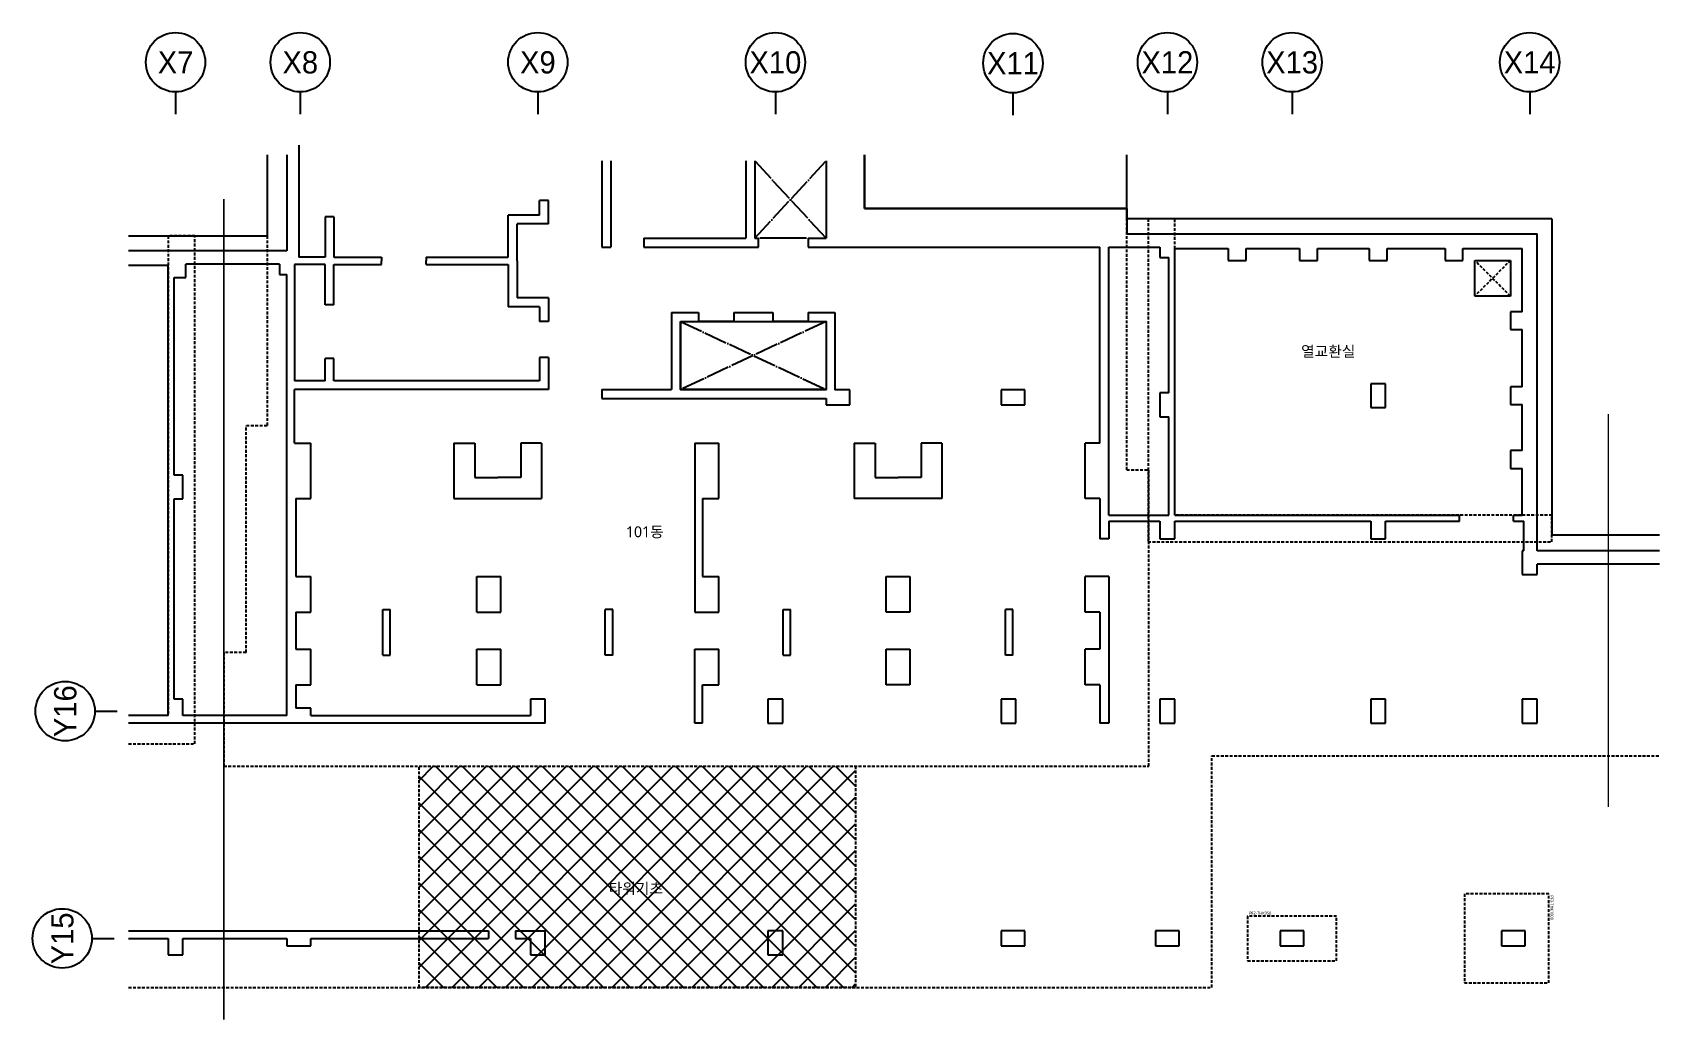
# Model space of a CAD drawing. Header units: millimetres. Extents: x 321717 to 696608, y -514806 to -16026.
# Drawn here: x 324197 to 378984, y -332073 to -298812 of the extents above; entities that cross this region are included whole.
import ezdxf
from ezdxf.enums import TextEntityAlignment as Align

# ---------------------------------------------------------------- set-up
doc = ezdxf.new("R2010")
doc.units = ezdxf.units.MM
doc.header["$LTSCALE"] = 65
doc.linetypes.add('XS-기초$0$DDOT', pattern=[14, 12, -1, 0, -1])
doc.linetypes.add('XS-기초$0$HID', pattern=[2.3, 1.5, -0.8])
for name, color, linetype in [('BUB', 7, 'Continuous'), ('XS-기초$0$EL7', 7, 'Continuous'), ('XS-기초$0$MAT', 3, 'XS-기초$0$HID'), ('XS-기초$0$OPEN', 9, 'XS-기초$0$DDOT'), ('XS-기초$0$PILE-P', 4, 'XS-기초$0$HID'), ('XS-기초$0$WALL', 11, 'Continuous'), ('XS-기초$0$기초꺽임', 4, 'XS-기초$0$HID'), ('XS-기초$0$기초연단', 3, 'Continuous'), ('XS-기초$0$집수정', 21, 'Continuous'), ('XS-기초$0$하부보강', 7, 'XS-기초$0$HID'), ('기초꺽임', 7, 'Continuous')]:
    doc.layers.add(name, color=color, linetype=linetype)
doc.layers.add('TEXT', color=3, linetype='Continuous', lineweight=9)
doc.layers.add('XTITLE', color=22, linetype='Continuous', lineweight=0)
doc.layers.add('XS-기초$0$DEFPOINT', color=144, linetype='Continuous', plot=False)
doc.styles.add('XS-기초$0$맑은고딕', font='malgun_0.ttf')
doc.styles.add('돋움', font='malgun_0.ttf')
doc.styles.add('돋음', font='Dotum.ttf')

# ---------------------------------------------------------------- blocks, each defined once
blk = doc.blocks.new('XS-기초$0$PF3')
at = {"layer": 'XS-기초$0$MAT', "linetype": 'XS-기초$0$HID'}
blk.add_lwpolyline([(-1500, -1650), (1500, -1650), (1500, 1200), (-1500, 1200)], close=True, dxfattribs=at)
at = {"layer": 'XS-기초$0$DEFPOINT', "color": 1, "style": 'XS-기초$0$맑은고딕'}
blk.add_text('PF3-THK1000', height=100, dxfattribs=at).set_placement((-1450, 1300), align=Align.MIDDLE_LEFT)
blk = doc.blocks.new('XS-기초$0$PF2')
at = {"layer": 'XS-기초$0$MAT', "linetype": 'XS-기초$0$HID'}
blk.add_lwpolyline([(-1500, -750), (1500, -750), (1500, 750), (-1500, 750)], close=True, dxfattribs=at)
at = {"layer": 'XS-기초$0$DEFPOINT', "color": 1, "style": 'XS-기초$0$맑은고딕'}
blk.add_text('PF2-THK950', height=100, dxfattribs=at).set_placement((-1450, 850), align=Align.MIDDLE_LEFT)
blk = doc.blocks.new('XS-기초$0$집수정-1.2x1.2')
at = {"layer": 'XS-기초$0$집수정'}
for p, q in [((0, 0), (0, 1200)), ((0, 1200), (1200, 1200)), ((1200, 1200), (1200, 0)), ((1200, 0), (0, 0))]:
    blk.add_line(p, q, dxfattribs=at)
at = {"layer": 'XS-기초$0$집수정', "linetype": 'XS-기초$0$HID'}
for p, q in [((0, 0), (1200, 1200)), ((0, 1200), (1200, 0))]:
    blk.add_line(p, q, dxfattribs=at)
blk = doc.blocks.new('BUB')
at = {"layer": 'BUB'}
blk.add_line((0, 1500), (0, 0), dxfattribs=at)
blk.add_circle((0, 3500), 2000, dxfattribs=at)

msp = doc.modelspace()

# ---------------------------------------------------------------- hatches: boundary and pattern name
at = {"layer": 'XS-기초$0$하부보강'}
h = msp.add_hatch(dxfattribs=at)
h.set_pattern_fill('ANSI37', color=8, scale=200)
h.set_pattern_definition([(45, (-130591.5, -256572.05), (-449.0128, 449.0128), []), (135, (-130591.5, -256572.05), (-449.0128, -449.0128), [])])
h.paths.add_polyline_path([(351913.5, -330960.5), (337213.5, -330960.5), (337213.5, -323510.5), (351913.5, -323510.5)])

# ---------------------------------------------------------------- linework, layer by layer
at = {"layer": 'XS-기초$0$EL7'}
for p, q in [((350263.5, -305735.5, 1.5), (348693.5, -305735.5, 1.5)), ((347808.5, -308535.5, 1.5), (346618.5, -308535.5, 1.5)), ((350318.5, -308535.5, 1.5), (349128.5, -308535.5, 1.5))]:
    msp.add_line(p, q, dxfattribs=at)
at = {"layer": 'XS-기초$0$OPEN'}
for p, q in [((350918.5, -305735.5, 1.5), (348518.5, -303135.5, 1.5)), ((348518.5, -305735.5, 1.5), (350918.5, -303135.5, 1.5)), ((346018.5, -308535.5, 1.5), (350918.5, -310835.5, 1.5)), ((350918.5, -308535.5, 1.5), (346018.5, -310835.5, 1.5))]:
    msp.add_line(p, q, dxfattribs=at)
at = {"layer": 'XS-기초$0$WALL', "color": 5}
for p, q in [((332763.5, -302925.1, 1.5), (332763.5, -306160.5, 1.5)), ((333163.5, -302605.5, 1.5), (333163.5, -306375.5, 1.5)), ((352218.5, -302925.1, 1.5), (352218.5, -304735.5, 1.5)), ((343368.5, -303135.5, 1.5), (343368.5, -306035.5, 1.5)), ((343668.5, -303135.5, 1.5), (343668.5, -306035.5, 1.5)), ((348218.5, -303135.5, 1.5), (348218.5, -305735.5, 1.5)), ((348518.5, -303135.5, 1.5), (348518.5, -305735.5, 1.5)), ((350918.5, -303135.5, 1.5), (350918.5, -305735.5, 1.5)), ((341268.5, -304955.5, 1.5), (341268.5, -304465.5, 1.5)), ((341568.5, -304465.5, 1.5), (341268.5, -304465.5, 1.5)), ((341568.5, -305255.5, 1.5), (341568.5, -304465.5, 1.5)), ((334348.5, -305020.5, 1.5), (334048.5, -305020.5, 1.5)), ((334048.5, -305020.5, 1.5), (334048.5, -306375.5, 1.5)), ((334348.5, -305020.5, 1.5), (334348.5, -306375.5, 1.5)), ((340218.5, -306375.5, 1.5), (340218.5, -304955.5, 1.5)), ((341268.5, -304955.5, 1.5), (340218.5, -304955.5, 1.5)), ((352218.5, -304735.5, 1.5), (361043.5, -304735.5, 1.5)), ((361043.5, -304735.5, 1.5), (361043.5, -305585.5, 1.5)), ((340518.5, -306500.5, 1.5), (340518.5, -305255.5, 1.5)), ((341568.5, -305255.5, 1.5), (340518.5, -305255.5, 1.5)), ((361043.5, -305585.5, 1.5), (374863.5, -305585.5, 1.5)), ((374863.5, -316260.5, 1.5), (374863.5, -305585.5, 1.5)), ((332763.5, -306160.5, 1.5), (327431.7, -306160.5, 1.5)), ((343368.5, -306035.5, 1.5), (343668.5, -306035.5, 1.5)), ((344778.5, -305735.5, 1.5), (348218.5, -305735.5, 1.5)), ((344778.5, -305735.5, 1.5), (344778.5, -306035.5, 1.5)), ((344778.5, -306035.5, 1.5), (348643.5, -306035.5, 1.5)), ((348218.5, -306035.5, 1.5), (348643.5, -306035.5, 1.5)), ((348518.5, -305735.5, 1.5), (348643.5, -305735.5, 1.5)), ((348643.5, -306035.5, 1.5), (348643.5, -305735.5, 1.5)), ((350313.5, -305735.5, 1.5), (350918.5, -305735.5, 1.5)), ((350313.5, -305735.5, 1.5), (350313.5, -306035.5, 1.5)), ((350313.5, -306035.5, 1.5), (351318.5, -306035.5, 1.5)), ((351318.5, -306035.5, 1.5), (360143.5, -306035.5, 1.5)), ((360143.5, -312635.5, 1.5), (360143.5, -306035.5, 1.5)), ((360443.5, -315060.5, 1.5), (360443.5, -306035.5, 1.5)), ((360443.5, -306035.5, 1.5), (362163.5, -306035.5, 1.5)), ((362163.5, -306035.5, 1.5), (362163.5, -306385.5, 1.5)), ((362663.5, -306085.5, 1.5), (364463.5, -306085.5, 1.5)), ((362663.5, -315060.5, 1.5), (362663.5, -306085.5, 1.5)), ((364463.5, -306085.5, 1.5), (364463.5, -306485.5, 1.5)), ((365063.5, -306085.5, 1.5), (366863.5, -306085.5, 1.5)), ((365063.5, -306485.5, 1.5), (365063.5, -306085.5, 1.5)), ((366863.5, -306085.5, 1.5), (366863.5, -306485.5, 1.5)), ((367463.5, -306085.5, 1.5), (369213.5, -306085.5, 1.5)), ((367463.5, -306485.5, 1.5), (367463.5, -306085.5, 1.5)), ((369213.5, -306085.5, 1.5), (369213.5, -306485.5, 1.5)), ((369813.5, -306085.5, 1.5), (371763.5, -306085.5, 1.5)), ((369813.5, -306485.5, 1.5), (369813.5, -306085.5, 1.5)), ((371763.5, -306085.5, 1.5), (371763.5, -306485.5, 1.5)), ((372363.5, -306085.5, 1.5), (374363.5, -306085.5, 1.5)), ((372363.5, -306485.5, 1.5), (372363.5, -306085.5, 1.5)), ((374363.5, -308210.5, 1.5), (374363.5, -306085.5, 1.5)), ((328763.5, -306660.5, 1.5), (327431.7, -306660.5, 1.5)), ((328763.5, -321810.5, 1.5), (328763.5, -306660.5, 1.5)), ((332513.5, -306610.5, 1.5), (329363.5, -306610.5, 1.5)), ((329363.5, -307060.5, 1.5), (329363.5, -306610.5, 1.5)), ((332513.5, -306610.5, 1.5), (332513.5, -306960.5, 1.5)), ((334048.5, -306625.5, 1.5), (333013.5, -306625.5, 1.5)), ((333013.5, -306625.5, 1.5), (333013.5, -310535.5, 1.5)), ((334048.5, -306375.5, 1.5), (333163.5, -306375.5, 1.5)), ((334048.5, -307980.5, 1.5), (334048.5, -306625.5, 1.5)), ((334348.5, -306375.5, 1.5), (335948.5, -306375.5, 1.5)), ((334348.5, -307980.5, 1.5), (334348.5, -306625.5, 1.5)), ((334348.5, -306625.5, 1.5), (335948.5, -306625.5, 1.5)), ((335948.5, -306375.5, 1.5), (335948.5, -306500.5, 1.5)), ((335948.5, -306625.5, 1.5), (335948.5, -306500.5, 1.5)), ((337448.5, -306375.5, 1.5), (340218.5, -306375.5, 1.5)), ((337448.5, -306375.5, 1.5), (337448.5, -306500.5, 1.5)), ((337448.5, -306625.5, 1.5), (337448.5, -306500.5, 1.5)), ((337448.5, -306625.5, 1.5), (340218.5, -306625.5, 1.5)), ((340218.5, -306625.5, 1.5), (340218.5, -308045.5, 1.5)), ((340518.5, -306500.5, 1.5), (340518.5, -307745.5, 1.5)), ((362163.5, -306385.5, 1.5), (362463.5, -306385.5, 1.5)), ((362463.5, -310945.5, 1.5), (362463.5, -306385.5, 1.5)), ((364463.5, -306485.5, 1.5), (365063.5, -306485.5, 1.5)), ((366863.5, -306485.5, 1.5), (367463.5, -306485.5, 1.5)), ((369213.5, -306485.5, 1.5), (369813.5, -306485.5, 1.5)), ((371763.5, -306485.5, 1.5), (372363.5, -306485.5, 1.5)), ((328963.5, -313710.5, 1.5), (328963.5, -307060.5, 1.5)), ((328963.5, -307060.5, 1.5), (329363.5, -307060.5, 1.5)), ((332513.5, -306960.5, 1.5), (332763.5, -306960.5, 1.5)), ((332763.5, -321810.5, 1.5), (332763.5, -306960.5, 1.5)), ((341568.5, -307745.5, 1.5), (340518.5, -307745.5, 1.5)), ((341568.5, -307745.5, 1.5), (341568.5, -308535.5, 1.5)), ((334348.5, -307980.5, 1.5), (334048.5, -307980.5, 1.5)), ((341268.5, -308045.5, 1.5), (340218.5, -308045.5, 1.5)), ((341268.5, -308045.5, 1.5), (341268.5, -308535.5, 1.5)), ((345718.5, -308235.5, 1.5), (345718.5, -310835.5, 1.5)), ((345718.5, -308235.5, 1.5), (346618.5, -308235.5, 1.5)), ((346618.5, -308235.5, 1.5), (346618.5, -308535.5, 1.5)), ((347808.5, -308235.5, 1.5), (349128.5, -308235.5, 1.5)), ((347808.5, -308235.5, 1.5), (347808.5, -308535.5, 1.5)), ((349128.5, -308235.5, 1.5), (349128.5, -308535.5, 1.5)), ((350318.5, -308235.5, 1.5), (351218.5, -308235.5, 1.5)), ((350318.5, -308235.5, 1.5), (350318.5, -308535.5, 1.5)), ((351218.5, -308235.5, 1.5), (351218.5, -310845.5, 1.5)), ((374363.5, -308210.5, 1.5), (373963.5, -308210.5, 1.5)), ((373963.5, -308210.5, 1.5), (373963.5, -308810.5, 1.5)), ((341568.5, -308535.5, 1.5), (341268.5, -308535.5, 1.5)), ((346018.5, -308535.5, 1.5), (346018.5, -310835.5, 1.5)), ((346018.5, -308535.5, 1.5), (346618.5, -308535.5, 1.5)), ((347808.5, -308535.5, 1.5), (349128.5, -308535.5, 1.5)), ((350318.5, -308535.5, 1.5), (350918.5, -308535.5, 1.5)), ((350918.5, -308535.5, 1.5), (350918.5, -310835.5, 1.5)), ((373963.5, -308810.5, 1.5), (374363.5, -308810.5, 1.5)), ((374363.5, -310735.5, 1.5), (374363.5, -308810.5, 1.5)), ((334348.5, -309790.5, 1.5), (334048.5, -309790.5, 1.5)), ((334048.5, -310535.5, 1.5), (334048.5, -309790.5, 1.5)), ((334348.5, -310535.5, 1.5), (334348.5, -309790.5, 1.5)), ((341268.5, -309755.5, 1.5), (341268.5, -310535.5, 1.5)), ((341568.5, -309755.5, 1.5), (341268.5, -309755.5, 1.5)), ((341568.5, -309755.5, 1.5), (341568.5, -310535.5, 1.5)), ((334048.5, -310535.5, 1.5), (333013.5, -310535.5, 1.5)), ((341268.5, -310535.5, 1.5), (334348.5, -310535.5, 1.5)), ((341568.5, -310535.5, 1.5), (341568.5, -310835.5, 1.5)), ((369763.5, -310635.5, 1.5), (369263.5, -310635.5, 1.5)), ((369263.5, -310635.5, 1.5), (369263.5, -311435.5, 1.5)), ((369763.5, -311435.5, 1.5), (369763.5, -310635.5, 1.5)), ((341568.5, -310835.5, 1.5), (333013.5, -310835.5, 1.5)), ((333013.5, -312635.5, 1.5), (333013.5, -310835.5, 1.5)), ((343368.5, -310835.5, 1.5), (343368.5, -311135.5, 1.5)), ((343368.5, -310835.5, 1.5), (345718.5, -310835.5, 1.5)), ((343368.5, -311135.5, 1.5), (350918.5, -311135.5, 1.5)), ((346018.5, -310835.5, 1.5), (350918.5, -310835.5, 1.5)), ((350918.5, -311135.5, 1.5), (350918.5, -311345.5, 1.5)), ((351718.5, -310845.5, 1.5), (351218.5, -310845.5, 1.5)), ((351718.5, -311345.5, 1.5), (351718.5, -310845.5, 1.5)), ((357613.5, -310845.5, 1.5), (356813.5, -310845.5, 1.5)), ((356813.5, -310845.5, 1.5), (356813.5, -311345.5, 1.5)), ((357613.5, -311345.5, 1.5), (357613.5, -310845.5, 1.5)), ((362463.5, -310945.5, 1.5), (362163.5, -310945.5, 1.5)), ((362163.5, -310945.5, 1.5), (362163.5, -311745.5, 1.5)), ((374363.5, -310735.5, 1.5), (373963.5, -310735.5, 1.5)), ((373963.5, -310735.5, 1.5), (373963.5, -311335.5, 1.5)), ((350918.5, -311345.5, 1.5), (351718.5, -311345.5, 1.5)), ((356813.5, -311345.5, 1.5), (357613.5, -311345.5, 1.5)), ((369263.5, -311435.5, 1.5), (369763.5, -311435.5, 1.5)), ((373963.5, -311335.5, 1.5), (374363.5, -311335.5, 1.5)), ((374363.5, -312885.5, 1.5), (374363.5, -311335.5, 1.5)), ((362163.5, -311745.5, 1.5), (362463.5, -311745.5, 1.5)), ((362463.5, -315060.5, 1.5), (362463.5, -311745.5, 1.5)), ((333013.5, -312635.5, 1.5), (333563.5, -312635.5, 1.5)), ((333563.5, -314495.5, 1.5), (333563.5, -312635.5, 1.5)), ((338388.5, -312635.5, 1.5), (339088.5, -312635.5, 1.5)), ((338388.5, -312635.5, 1.5), (338388.5, -314495.5, 1.5)), ((339088.5, -312635.5, 1.5), (339088.5, -313795.5, 1.5)), ((341338.5, -312635.5, 1.5), (340638.5, -312635.5, 1.5)), ((340638.5, -312635.5, 1.5), (340638.5, -313795.5, 1.5)), ((341338.5, -312635.5, 1.5), (341338.5, -314495.5, 1.5)), ((346503.5, -312635.5, 1.5), (346503.5, -318330.5, 1.5)), ((346503.5, -312635.5, 1.5), (347303.5, -312635.5, 1.5)), ((347303.5, -314495.5, 1.5), (347303.5, -312635.5, 1.5)), ((351868.5, -312635.5, 1.5), (351868.5, -314495.5, 1.5)), ((351868.5, -312635.5, 1.5), (352568.5, -312635.5, 1.5)), ((352568.5, -312635.5, 1.5), (352568.5, -313795.5, 1.5)), ((354818.5, -312635.5, 1.5), (354118.5, -312635.5, 1.5)), ((354118.5, -312635.5, 1.5), (354118.5, -313795.5, 1.5)), ((354818.5, -312635.5, 1.5), (354818.5, -314495.5, 1.5)), ((359643.5, -314495.5, 1.5), (359643.5, -312635.5, 1.5)), ((360143.5, -312635.5, 1.5), (359643.5, -312635.5, 1.5)), ((374363.5, -312885.5, 1.5), (373963.5, -312885.5, 1.5)), ((373963.5, -312885.5, 1.5), (373963.5, -313485.5, 1.5)), ((329263.5, -313710.5, 1.5), (328963.5, -313710.5, 1.5)), ((329263.5, -314510.5, 1.5), (329263.5, -313710.5, 1.5)), ((339088.5, -313795.5, 1.5), (339863.5, -313795.5, 1.5)), ((340638.5, -313795.5, 1.5), (339863.5, -313795.5, 1.5)), ((352568.5, -313795.5, 1.5), (353343.5, -313795.5, 1.5)), ((354118.5, -313795.5, 1.5), (353343.5, -313795.5, 1.5)), ((373963.5, -313485.5, 1.5), (374363.5, -313485.5, 1.5)), ((374363.5, -315060.5, 1.5), (374363.5, -313485.5, 1.5)), ((328963.5, -321260.5, 1.5), (328963.5, -314510.5, 1.5)), ((328963.5, -314510.5, 1.5), (329263.5, -314510.5, 1.5)), ((333063.5, -314495.5, 1.5), (333563.5, -314495.5, 1.5)), ((333063.5, -314495.5, 1.5), (333063.5, -317130.5, 1.5)), ((338388.5, -314495.5, 1.5), (341338.5, -314495.5, 1.5)), ((346753.5, -314495.5, 1.5), (347303.5, -314495.5, 1.5)), ((346753.5, -314495.5, 1.5), (346753.5, -317130.5, 1.5)), ((354818.5, -314495.5, 1.5), (351868.5, -314495.5, 1.5)), ((360143.5, -314495.5, 1.5), (359643.5, -314495.5, 1.5)), ((360143.5, -314495.5, 1.5), (360143.5, -315860.5, 1.5)), ((360443.5, -315060.5, 1.5), (362463.5, -315060.5, 1.5)), ((360443.5, -315260.5, 1.5), (360443.5, -315860.5, 1.5)), ((360443.5, -315260.5, 1.5), (362163.5, -315260.5, 1.5)), ((362163.5, -315260.5, 1.5), (362163.5, -315860.5, 1.5)), ((362663.5, -315060.5, 1.5), (372253.5, -315060.5, 1.5)), ((362663.5, -315260.5, 1.5), (369263.5, -315260.5, 1.5)), ((362663.5, -315860.5, 1.5), (362663.5, -315260.5, 1.5)), ((369263.5, -315260.5, 1.5), (369263.5, -315860.5, 1.5)), ((369763.5, -315260.5, 1.5), (372253.5, -315260.5, 1.5)), ((369763.5, -315860.5, 1.5), (369763.5, -315260.5, 1.5)), ((372253.5, -315260.5, 1.5), (372253.5, -315060.5, 1.5)), ((374063.5, -315060.5, 1.5), (374363.5, -315060.5, 1.5)), ((374063.5, -315260.5, 1.5), (374063.5, -315060.5, 1.5)), ((374063.5, -315260.5, 1.5), (374413.5, -315260.5, 1.5)), ((374413.5, -316260.5, 1.5), (374413.5, -315260.5, 1.5)), ((360443.5, -315860.5, 1.5), (360143.5, -315860.5, 1.5)), ((362163.5, -315860.5, 1.5), (362663.5, -315860.5, 1.5)), ((369263.5, -315860.5, 1.5), (369763.5, -315860.5, 1.5)), ((374413.5, -316260.5, 1.5), (374363.5, -316260.5, 1.5)), ((374363.5, -316260.5, 1.5), (374363.5, -317060.5, 1.5)), ((378984.2, -316260.5, 1.5), (374863.5, -316260.5, 1.5)), ((333063.5, -317130.5, 1.5), (333563.5, -317130.5, 1.5)), ((333563.5, -318330.5, 1.5), (333563.5, -317130.5, 1.5)), ((339163.5, -317130.5, 1.5), (339963.5, -317130.5, 1.5)), ((339163.5, -318330.5, 1.5), (339163.5, -317130.5, 1.5)), ((339963.5, -318330.5, 1.5), (339963.5, -317130.5, 1.5)), ((346753.5, -317130.5, 1.5), (347303.5, -317130.5, 1.5)), ((347303.5, -318330.5, 1.5), (347303.5, -317130.5, 1.5)), ((352943.5, -318330.5, 1.5), (352943.5, -317130.5, 1.5)), ((352943.5, -317130.5, 1.5), (353743.5, -317130.5, 1.5)), ((353743.5, -317130.5, 1.5), (353743.5, -318330.5, 1.5)), ((360443.5, -317130.5, 1.5), (359643.5, -317130.5, 1.5)), ((359643.5, -318330.5, 1.5), (359643.5, -317130.5, 1.5)), ((360443.5, -317130.5, 1.5), (360443.5, -322060.5, 1.5)), ((374363.5, -317060.5, 1.5), (374863.5, -317060.5, 1.5)), ((374863.5, -317060.5, 1.5), (374863.5, -316710.5, 1.5)), ((378984.2, -316710.5, 1.5), (374863.5, -316710.5, 1.5)), ((335993.5, -319775.5, 1.5), (335993.5, -318240.5, 1.5)), ((335993.5, -318240.5, 1.5), (336243.5, -318240.5, 1.5)), ((336243.5, -319775.5, 1.5), (336243.5, -318240.5, 1.5)), ((343483.5, -319775.5, 1.5), (343483.5, -318240.5, 1.5)), ((343733.5, -318240.5, 1.5), (343483.5, -318240.5, 1.5)), ((343733.5, -319775.5, 1.5), (343733.5, -318240.5, 1.5)), ((349473.5, -319775.5, 1.5), (349473.5, -318240.5, 1.5)), ((349473.5, -318240.5, 1.5), (349723.5, -318240.5, 1.5)), ((349723.5, -319775.5, 1.5), (349723.5, -318240.5, 1.5)), ((356963.5, -319775.5, 1.5), (356963.5, -318240.5, 1.5)), ((357213.5, -318240.5, 1.5), (356963.5, -318240.5, 1.5)), ((357213.5, -319775.5, 1.5), (357213.5, -318240.5, 1.5)), ((333063.5, -318330.5, 1.5), (333563.5, -318330.5, 1.5)), ((333063.5, -318330.5, 1.5), (333063.5, -319575.5, 1.5)), ((339163.5, -318330.5, 1.5), (339963.5, -318330.5, 1.5)), ((346503.5, -318330.5, 1.5), (347303.5, -318330.5, 1.5)), ((353743.5, -318330.5, 1.5), (352943.5, -318330.5, 1.5)), ((360143.5, -318330.5, 1.5), (359643.5, -318330.5, 1.5)), ((360143.5, -318330.5, 1.5), (360143.5, -319575.5, 1.5)), ((333063.5, -319575.5, 1.5), (333563.5, -319575.5, 1.5)), ((333563.5, -320775.5, 1.5), (333563.5, -319575.5, 1.5)), ((335993.5, -319775.5, 1.5), (336243.5, -319775.5, 1.5)), ((339163.5, -319575.5, 1.5), (339963.5, -319575.5, 1.5)), ((339163.5, -320775.5, 1.5), (339163.5, -319575.5, 1.5)), ((339963.5, -320775.5, 1.5), (339963.5, -319575.5, 1.5)), ((343733.5, -319775.5, 1.5), (343483.5, -319775.5, 1.5)), ((346503.5, -319575.5, 1.5), (347303.5, -319575.5, 1.5)), ((346503.5, -322060.5, 1.5), (346503.5, -319575.5, 1.5)), ((347303.5, -320775.5, 1.5), (347303.5, -319575.5, 1.5)), ((349473.5, -319775.5, 1.5), (349723.5, -319775.5, 1.5)), ((352943.5, -320775.5, 1.5), (352943.5, -319575.5, 1.5)), ((352943.5, -319575.5, 1.5), (353743.5, -319575.5, 1.5)), ((353743.5, -319575.5, 1.5), (353743.5, -320775.5, 1.5)), ((357213.5, -319775.5, 1.5), (356963.5, -319775.5, 1.5)), ((359643.5, -320775.5, 1.5), (359643.5, -319575.5, 1.5)), ((360143.5, -319575.5, 1.5), (359643.5, -319575.5, 1.5)), ((333063.5, -320775.5, 1.5), (333563.5, -320775.5, 1.5)), ((333063.5, -320775.5, 1.5), (333063.5, -321560.5, 1.5)), ((339163.5, -320775.5, 1.5), (339963.5, -320775.5, 1.5)), ((346753.5, -320775.5, 1.5), (347303.5, -320775.5, 1.5)), ((346753.5, -322060.5, 1.5), (346753.5, -320775.5, 1.5)), ((353743.5, -320775.5, 1.5), (352943.5, -320775.5, 1.5)), ((360143.5, -320775.5, 1.5), (359643.5, -320775.5, 1.5)), ((360143.5, -320775.5, 1.5), (360143.5, -322060.5, 1.5)), ((329263.5, -321260.5, 1.5), (328963.5, -321260.5, 1.5)), ((329263.5, -321810.5, 1.5), (329263.5, -321260.5, 1.5)), ((333563.5, -321560.5, 1.5), (333063.5, -321560.5, 1.5)), ((333563.5, -321810.5, 1.5), (333563.5, -321560.5, 1.5)), ((341463.5, -321260.5, 1.5), (340963.5, -321260.5, 1.5)), ((340963.5, -321260.5, 1.5), (340963.5, -321810.5, 1.5)), ((341463.5, -322060.5, 1.5), (341463.5, -321260.5, 1.5)), ((349463.5, -321260.5, 1.5), (348963.5, -321260.5, 1.5)), ((348963.5, -321260.5, 1.5), (348963.5, -322060.5, 1.5)), ((349463.5, -322060.5, 1.5), (349463.5, -321260.5, 1.5)), ((357313.5, -321260.5, 1.5), (356813.5, -321260.5, 1.5)), ((356813.5, -321260.5, 1.5), (356813.5, -322060.5, 1.5)), ((357313.5, -322060.5, 1.5), (357313.5, -321260.5, 1.5)), ((362663.5, -321260.5, 1.5), (362163.5, -321260.5, 1.5)), ((362163.5, -321260.5, 1.5), (362163.5, -322060.5, 1.5)), ((362663.5, -322060.5, 1.5), (362663.5, -321260.5, 1.5)), ((369763.5, -321260.5, 1.5), (369263.5, -321260.5, 1.5)), ((369263.5, -321260.5, 1.5), (369263.5, -322060.5, 1.5)), ((369763.5, -322060.5, 1.5), (369763.5, -321260.5, 1.5)), ((374863.5, -321260.5, 1.5), (374363.5, -321260.5, 1.5)), ((374363.5, -321260.5, 1.5), (374363.5, -322060.5, 1.5)), ((374863.5, -322060.5, 1.5), (374863.5, -321260.5, 1.5)), ((328763.5, -321810.5, 1.5), (327431.7, -321810.5, 1.5)), ((341463.5, -322060.5, 1.5), (327431.7, -322060.5, 1.5)), ((332763.5, -321810.5, 1.5), (329263.5, -321810.5, 1.5)), ((333563.5, -321810.5, 1.5), (340963.5, -321810.5, 1.5)), ((346753.5, -322060.5, 1.5), (346503.5, -322060.5, 1.5)), ((348963.5, -322060.5, 1.5), (349463.5, -322060.5, 1.5)), ((356813.5, -322060.5, 1.5), (357313.5, -322060.5, 1.5)), ((360443.5, -322060.5, 1.5), (360143.5, -322060.5, 1.5)), ((362163.5, -322060.5, 1.5), (362663.5, -322060.5, 1.5)), ((369263.5, -322060.5, 1.5), (369763.5, -322060.5, 1.5)), ((374363.5, -322060.5, 1.5), (374863.5, -322060.5, 1.5)), ((327431.7, -329060.5, 1.5), (339553.5, -329060.5, 1.5)), ((339553.5, -329060.5, 1.5), (339553.5, -329310.5, 1.5)), ((340463.5, -329060.5, 1.5), (341463.5, -329060.5, 1.5)), ((340463.5, -329060.5, 1.5), (340463.5, -329310.5, 1.5)), ((341463.5, -329860.5, 1.5), (341463.5, -329060.5, 1.5)), ((349463.5, -329060.5, 1.5), (348963.5, -329060.5, 1.5)), ((348963.5, -329060.5, 1.5), (348963.5, -329860.5, 1.5)), ((349463.5, -329860.5, 1.5), (349463.5, -329060.5, 1.5)), ((356813.5, -329060.5, 1.5), (356813.5, -329560.5, 1.5)), ((357613.5, -329060.5, 1.5), (356813.5, -329060.5, 1.5)), ((357613.5, -329560.5, 1.5), (357613.5, -329060.5, 1.5)), ((362013.5, -329060.5, 1.5), (362013.5, -329560.5, 1.5)), ((362813.5, -329060.5, 1.5), (362013.5, -329060.5, 1.5)), ((362813.5, -329560.5, 1.5), (362813.5, -329060.5, 1.5)), ((366213.5, -329060.5, 1.5), (366213.5, -329560.5, 1.5)), ((367013.5, -329060.5, 1.5), (366213.5, -329060.5, 1.5)), ((367013.5, -329560.5, 1.5), (367013.5, -329060.5, 1.5)), ((373663.5, -329060.5, 1.5), (373663.5, -329560.5, 1.5)), ((374463.5, -329060.5, 1.5), (373663.5, -329060.5, 1.5)), ((374463.5, -329560.5, 1.5), (374463.5, -329060.5, 1.5)), ((327431.7, -329310.5, 1.5), (328763.5, -329310.5, 1.5)), ((328763.5, -329310.5, 1.5), (328763.5, -329860.5, 1.5)), ((329263.5, -329310.5, 1.5), (332763.5, -329310.5, 1.5)), ((329263.5, -329860.5, 1.5), (329263.5, -329310.5, 1.5)), ((332763.5, -329310.5, 1.5), (332763.5, -329560.5, 1.5)), ((332763.5, -329560.5, 1.5), (333563.5, -329560.5, 1.5)), ((333563.5, -329310.5, 1.5), (339553.5, -329310.5, 1.5)), ((333563.5, -329560.5, 1.5), (333563.5, -329310.5, 1.5)), ((340463.5, -329310.5, 1.5), (340963.5, -329310.5, 1.5)), ((340963.5, -329310.5, 1.5), (340963.5, -329860.5, 1.5)), ((356813.5, -329560.5, 1.5), (357613.5, -329560.5, 1.5)), ((362013.5, -329560.5, 1.5), (362813.5, -329560.5, 1.5)), ((366213.5, -329560.5, 1.5), (367013.5, -329560.5, 1.5)), ((373663.5, -329560.5, 1.5), (374463.5, -329560.5, 1.5)), ((328763.5, -329860.5, 1.5), (329263.5, -329860.5, 1.5)), ((340963.5, -329860.5, 1.5), (341463.5, -329860.5, 1.5)), ((348963.5, -329860.5, 1.5), (349463.5, -329860.5, 1.5))]:
    msp.add_line(p, q, dxfattribs=at)
at = {"layer": 'XS-기초$0$기초꺽임', "elevation": 1.5}
msp.add_lwpolyline([(361763.5, -305085.5), (361763.5, -315960.5), (375363.5, -315960.5), (375363.5, -315060.5), (362663.5, -315060.5), (362663.5, -305085.5)], close=True, dxfattribs=at)
msp.add_lwpolyline([(327431.7, -322760.5), (329663.5, -322760.5), (329663.5, -305660.5), (328763.5, -305660.5), (328763.5, -321810.5), (327431.7, -321810.5)], dxfattribs=at)
at = {"layer": 'XS-기초$0$기초연단'}
for p, q in [((332093.5, -302925.1, 1.5), (332093.5, -305660.5, 1.5)), ((352218.5, -304735.5, 1.5), (352218.5, -302925.1, 1.5)), ((361043.5, -305085.5, 1.5), (361043.5, -302925.1, 1.5)), ((361043.5, -304735.5, 1.5), (352218.5, -304735.5, 1.5)), ((361043.5, -305085.5, 1.5), (361043.5, -304735.5, 1.5)), ((375363.5, -305085.5, 1.5), (361043.5, -305085.5, 1.5)), ((375363.5, -305085.5, 1.5), (375363.5, -315735.5, 1.5)), ((327431.7, -305660.5, 1.5), (332093.5, -305660.5, 1.5)), ((378984.2, -315735.5, 1.5), (375363.5, -315735.5, 1.5))]:
    msp.add_line(p, q, dxfattribs=at)
at = {"layer": 'XS-기초$0$기초연단', "linetype": 'XS-기초$0$HID'}
for p, q in [((361043.5, -313535.5, 1.5), (361043.5, -305085.5, 1.5)), ((332093.5, -305660.5, 1.5), (332093.5, -312055.5, 1.5)), ((331388.5, -319685.5, 1.5), (331388.5, -312055.5, 1.5)), ((332093.5, -312055.5, 1.5), (331388.5, -312055.5, 1.5)), ((361043.5, -313535.5, 1.5), (361793.5, -313535.5, 1.5)), ((361793.5, -323510.5, 1.5), (361793.5, -313535.5, 1.5)), ((330638.5, -319685.5, 1.5), (330638.5, -323510.5, 1.5)), ((331388.5, -319685.5, 1.5), (330638.5, -319685.5, 1.5)), ((363913.5, -323160.5, 1.5), (378984.2, -323160.5, 1.5)), ((363913.5, -330960.5, 1.5), (363913.5, -323160.5, 1.5)), ((330638.5, -323510.5, 1.5), (361793.5, -323510.5, 1.5)), ((327431.7, -330960.5, 1.5), (363913.5, -330960.5, 1.5))]:
    msp.add_line(p, q, dxfattribs=at)
at = {"layer": 'XS-기초$0$하부보강', "color": 8, "elevation": 1.5}
msp.add_lwpolyline([(351913.5, -330960.5), (337213.5, -330960.5), (337213.5, -323510.5), (351913.5, -323510.5)], close=True, dxfattribs=at)
at = {"layer": '기초꺽임', "color": 1, "const_width": 50, "elevation": 1.5}
for points in [[(330638.5, -304417.5), (330638.5, -332048.2)], [(377263.5, -324887.1), (377263.5, -311649.7)]]:
    msp.add_lwpolyline(points, dxfattribs=at)
at = {"layer": '기초꺽임', "elevation": 1.5}
msp.add_lwpolyline([(346018.5, -308535.5), (350918.5, -308535.5), (350918.5, -310835.5), (346018.5, -310835.5)], close=True, dxfattribs=at)

# ---------------------------------------------------------------- block references
at = {"layer": 'BUB', "xscale": 0.5, "yscale": 0.5, "zscale": 0.5}
for p in [(329013.5, -301562, 1.5), (333213.5, -301562, 1.5), (341213.5, -301562, 1.5), (349213.5, -301562, 1.5), (357213.5, -301592.6, 1.5), (362413.5, -301562, 1.5), (366613.5, -301562, 1.5), (374613.5, -301562, 1.5)]:
    msp.add_blockref('BUB', p, dxfattribs=at)
at = {"layer": 'BUB', "xscale": 0.5, "yscale": 0.5, "zscale": 0.5, "rotation": 90}
for p in [(327044.7, -321660.5, 1.5), (326947.2, -329310.5, 1.5)]:
    msp.add_blockref('BUB', p, dxfattribs=at)
at = {"layer": 'XS-기초$0$PILE-P', "rotation": 270}
msp.add_blockref('XS-기초$0$PF3', (374063.5, -329310.5, 1.5), dxfattribs=at)
at = {"layer": 'XS-기초$0$PILE-P'}
msp.add_blockref('XS-기초$0$PF2', (366613.5, -329310.5, 1.5), dxfattribs=at)
at = {"layer": 'XS-기초$0$집수정', "rotation": 180}
msp.add_blockref('XS-기초$0$집수정-1.2x1.2', (373963.5, -306485.5, 1.5), dxfattribs=at)

# ---------------------------------------------------------------- texts
at = {"layer": 'TEXT', "style": '돋음'}
for s, p in [('X7', (329013.5, -299814.9, 1.5)), ('X8', (333213.5, -299814.9, 1.5)), ('X9', (341213.5, -299814.9, 1.5)), ('X10', (349213.5, -299814.9, 1.5)), ('X11', (357213.5, -299845.6, 1.5)), ('X12', (362413.5, -299814.9, 1.5)), ('X13', (366613.5, -299814.9, 1.5)), ('X14', (374613.5, -299814.9, 1.5))]:
    msp.add_text(s, height=750, dxfattribs=at).set_placement(p, align=Align.MIDDLE_CENTER)
for s, p in [('Y16', (325297.7, -321660.5, 1.5)), ('Y15', (325200.1, -329310.5, 1.5))]:
    msp.add_text(s, height=750, rotation=90, dxfattribs=at).set_placement(p, align=Align.MIDDLE_CENTER)
at = {"layer": 'XTITLE', "color": 2, "style": '돋움'}
for s, p in [('열교환실', (366916.1, -309546.7, 1.5)), ('101동', (344180.4, -315620.4, 1.5)), ('타워기초', (343599.1, -327629.7, 1.5))]:
    msp.add_text(s, height=364.07, dxfattribs=at).set_placement(p, align=Align.MIDDLE_LEFT)

doc.saveas('drawing.dxf')
